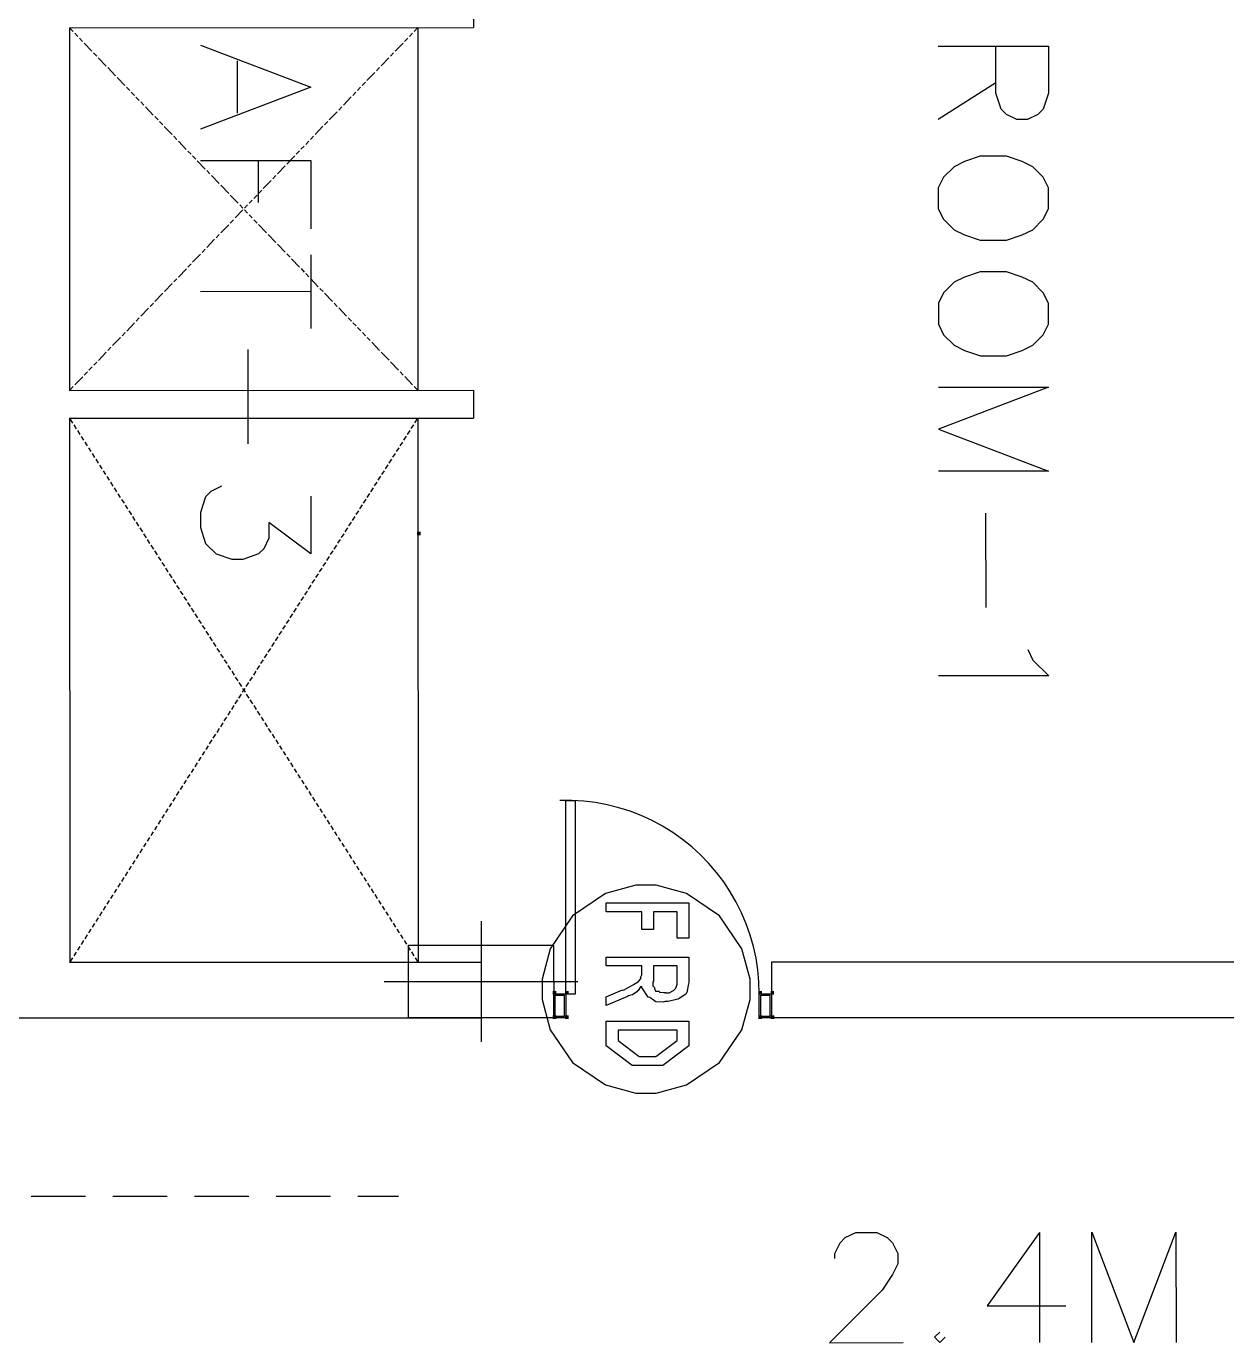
# Model space of a CAD drawing. Extents: x 0 to 23.4, y 0 to 16.5.
# Drawn here: x 6.619 to 7.921, y 13.351 to 14.779 of the extents above; entities that cross this region are included whole.
import ezdxf

# ---------------------------------------------------------------- set-up
doc = ezdxf.new("R2010")
doc.units = 0
doc.layers.get('0').update_dxf_attribs({"linetype": 'CONTINUOUS'})

msp = doc.modelspace()

# ---------------------------------------------------------------- linework, layer by layer
at = {"color": 0}
for points in [[(7.10374, 14.8081), (7.10374, 14.7778)], [(6.66542, 14.7776), (7.10374, 14.7778)], [(6.66542, 14.7776), (6.66949, 14.7735)], [(6.66542, 14.7776), (6.66564, 14.3842)], [(6.67122, 14.7717), (6.67458, 14.7681)], [(7.03424, 14.7683), (7.0376, 14.7718)], [(7.03933, 14.7736), (7.04335, 14.7778)], [(7.04335, 14.7778), (7.04357, 14.3843)], [(6.67632, 14.7664), (6.67974, 14.7628)], [(6.68143, 14.761), (6.68994, 14.7522)], [(6.80767, 14.7589), (6.92725, 14.7133), (6.80772, 14.6678)], [(7.01888, 14.7522), (7.0274, 14.7611)], [(7.02908, 14.7629), (7.0325, 14.7665)], [(7.60796, 14.7578), (7.72754, 14.7578), (7.7276, 14.7065), (7.7219, 14.6894), (7.71619, 14.6837), (7.70481, 14.6781), (7.69342, 14.6781), (7.68201, 14.6837), (7.67632, 14.6894), (7.67062, 14.7065), (7.67062, 14.7578)], [(6.69168, 14.7504), (6.6951, 14.7468)], [(6.69678, 14.745), (6.70529, 14.7361)], [(6.84754, 14.7418), (6.84754, 14.6849)], [(7.00353, 14.7364), (7.01204, 14.7451)], [(7.01378, 14.7469), (7.01719, 14.7506)], [(6.70703, 14.7344), (6.71556, 14.7256)], [(6.98822, 14.7203), (6.99675, 14.7292)], [(6.99843, 14.731), (7.00185, 14.7346)], [(6.71724, 14.7237), (6.72575, 14.7149)], [(6.72749, 14.7131), (6.7309, 14.7096)], [(6.97797, 14.7097), (6.98139, 14.7132)], [(6.98313, 14.715), (6.98649, 14.7185)], [(7.67062, 14.7179), (7.60801, 14.6781)], [(6.73258, 14.7078), (6.736, 14.7043)], [(6.73768, 14.7025), (6.7411, 14.6989)], [(6.74283, 14.6972), (6.74621, 14.6936)], [(6.96268, 14.6937), (6.97119, 14.7026)], [(6.97288, 14.7043), (6.97629, 14.7079)], [(6.74794, 14.6918), (6.75646, 14.6829)], [(6.94732, 14.6778), (6.95583, 14.6865)], [(6.95757, 14.6883), (6.96094, 14.6919)], [(6.75814, 14.6813), (6.76156, 14.6776)], [(6.76329, 14.6758), (6.76671, 14.6724)], [(6.76839, 14.6706), (6.77692, 14.6617)], [(6.93201, 14.6617), (6.94054, 14.6707)], [(6.94222, 14.6724), (6.94564, 14.676)], [(6.77865, 14.6599), (6.78201, 14.6564)], [(6.78375, 14.6546), (6.79226, 14.6457)], [(6.92176, 14.6511), (6.92518, 14.6546)], [(6.92686, 14.6564), (6.93028, 14.66)], [(6.79394, 14.6439), (6.79736, 14.6404)], [(6.91157, 14.6404), (6.91499, 14.644)], [(6.91667, 14.6458), (6.92008, 14.6493)], [(6.7991, 14.6386), (6.80246, 14.635)], [(6.80419, 14.6333), (6.81272, 14.6244)], [(6.80772, 14.6336), (6.92731, 14.6338), (6.92736, 14.5596)], [(6.87039, 14.6336), (6.87039, 14.5881)], [(6.89111, 14.6192), (6.89963, 14.6279)], [(6.90136, 14.6297), (6.90983, 14.6386)], [(6.8144, 14.6226), (6.81782, 14.619)], [(6.81956, 14.6174), (6.82807, 14.6085)], [(6.87582, 14.6032), (6.88433, 14.6121)], [(6.88601, 14.6139), (6.88943, 14.6174)], [(6.82975, 14.6067), (6.83826, 14.5978)], [(6.87067, 14.5978), (6.87408, 14.6014)], [(6.84, 14.596), (6.84853, 14.5872)], [(6.85021, 14.5854), (6.85363, 14.5818)], [(6.85536, 14.5818), (6.85878, 14.5854)], [(6.86046, 14.5872), (6.86388, 14.5907)], [(6.86556, 14.5925), (6.86897, 14.596)], [(6.84, 14.5658), (6.84343, 14.5694)], [(6.84511, 14.5713), (6.85363, 14.5801)], [(6.85536, 14.5801), (6.85878, 14.5765)], [(6.86046, 14.5747), (6.86388, 14.5713)], [(6.86556, 14.5694), (6.86897, 14.5658)], [(6.82471, 14.5499), (6.82807, 14.5535)], [(6.82981, 14.5553), (6.83832, 14.564)], [(6.87071, 14.5642), (6.87924, 14.5553)], [(6.88092, 14.5535), (6.88943, 14.5446)], [(6.81446, 14.5392), (6.82297, 14.5481)], [(6.89117, 14.5428), (6.89968, 14.534)], [(6.79915, 14.5233), (6.80767, 14.5321)], [(6.80935, 14.5339), (6.81278, 14.5375)], [(6.90136, 14.5322), (6.90479, 14.5286)], [(6.90653, 14.5268), (6.91504, 14.5179)], [(6.92736, 14.5313), (6.9274, 14.4514)], [(6.78381, 14.5072), (6.79232, 14.5161)], [(6.794, 14.5179), (6.79742, 14.5215)], [(6.91672, 14.5163), (6.92014, 14.5126)], [(6.92182, 14.511), (6.92524, 14.5074)], [(6.76844, 14.4914), (6.77696, 14.5001)], [(6.77869, 14.5019), (6.78212, 14.5054)], [(6.92697, 14.5056), (6.93549, 14.4967)], [(6.75825, 14.4807), (6.76676, 14.4896)], [(6.92736, 14.4914), (6.80778, 14.4913)], [(6.93718, 14.4949), (6.9406, 14.4914)], [(6.94233, 14.4896), (6.95085, 14.4807)], [(6.74289, 14.4647), (6.75142, 14.4735)], [(6.75315, 14.4753), (6.75657, 14.4789)], [(6.95253, 14.4789), (6.95594, 14.4754)], [(6.95763, 14.4736), (6.96619, 14.4647)], [(6.7276, 14.4486), (6.73611, 14.4576)], [(6.73779, 14.4593), (6.74121, 14.4629)], [(6.96789, 14.4631), (6.97131, 14.4594)], [(6.97299, 14.4576), (6.9764, 14.4542)], [(6.71224, 14.4328), (6.72076, 14.4415)], [(6.7225, 14.4433), (6.72586, 14.4469)], [(6.97808, 14.4524), (6.9815, 14.4488)], [(6.98324, 14.4471), (6.98665, 14.4435)], [(6.98833, 14.4417), (6.99175, 14.4382)], [(6.69694, 14.4167), (6.70546, 14.4256)], [(6.70714, 14.4274), (6.71056, 14.431)], [(6.85906, 14.4286), (6.8591, 14.3261)], [(6.99343, 14.4364), (7.00196, 14.4275)], [(7.00369, 14.4257), (7.01221, 14.4169)], [(6.69179, 14.4114), (6.69521, 14.415)], [(7.01389, 14.4151), (7.02246, 14.4063)], [(6.67139, 14.3901), (6.6799, 14.399)], [(6.68158, 14.4008), (6.685, 14.4043)], [(6.68668, 14.4061), (6.69011, 14.4096)], [(7.02414, 14.4044), (7.02756, 14.4008)], [(7.02924, 14.3992), (7.03776, 14.3903)], [(6.66564, 14.3842), (6.66965, 14.3883)], [(6.66564, 14.3842), (7.10389, 14.3843)], [(7.0395, 14.3885), (7.04357, 14.3843)], [(7.10389, 14.3843), (7.10389, 14.3542)], [(7.60812, 14.3876), (7.72771, 14.3876), (7.60818, 14.3421), (7.72775, 14.2965), (7.60818, 14.2965)], [(6.66564, 14.3539), (7.10389, 14.3542)], [(6.66564, 14.3539), (6.66889, 14.3487)], [(6.66564, 14.3539), (6.66585, 13.7634)], [(7.04025, 14.349), (7.04357, 14.354)], [(7.04357, 14.354), (7.04383, 13.7636)], [(6.67025, 14.3467), (6.6729, 14.3426)], [(6.67421, 14.3406), (6.67686, 14.3364)], [(7.03233, 14.3365), (7.035, 14.3407)], [(7.03629, 14.3428), (7.03896, 14.3469)], [(6.67822, 14.3343), (6.68083, 14.3301)], [(6.68218, 14.3281), (6.68485, 14.3239)], [(7.02436, 14.3242), (7.02701, 14.3282)], [(7.02838, 14.3303), (7.03097, 14.3344)], [(6.68614, 14.3219), (6.68881, 14.3178)], [(6.69015, 14.3157), (6.69282, 14.3115)], [(7.01644, 14.3117), (7.0191, 14.3158)], [(7.0204, 14.3179), (7.02306, 14.3219)], [(6.69412, 14.3094), (6.69678, 14.3053)], [(6.69808, 14.3032), (6.70074, 14.2992)], [(6.7021, 14.2969), (6.70475, 14.2929)], [(7.0045, 14.2929), (7.00717, 14.2971)], [(7.00846, 14.2992), (7.01112, 14.3033)], [(7.01243, 14.3054), (7.01508, 14.3096)], [(6.70606, 14.2908), (6.70871, 14.2867)], [(6.71007, 14.2846), (6.71272, 14.2804)], [(6.99653, 14.2806), (6.99918, 14.2847)], [(7.00054, 14.2868), (7.00315, 14.291)], [(6.71403, 14.2783), (6.71669, 14.2742)], [(6.71799, 14.2721), (6.72065, 14.2681)], [(6.92746, 14.2693), (6.92746, 14.2067), (6.88194, 14.2407), (6.88194, 14.2237), (6.87625, 14.2124), (6.87056, 14.2067), (6.85346, 14.2008), (6.84207, 14.2008), (6.82497, 14.2065), (6.81358, 14.2179), (6.80789, 14.235), (6.80789, 14.2521), (6.81358, 14.2692), (6.81928, 14.2749), (6.83068, 14.2806)], [(6.98861, 14.2681), (6.99126, 14.2722)], [(6.99257, 14.2743), (6.99522, 14.2785)], [(6.722, 14.266), (6.72467, 14.2618)], [(6.72597, 14.2597), (6.72863, 14.2556)], [(6.72999, 14.2535), (6.73264, 14.2493)], [(6.97667, 14.2494), (6.97933, 14.2536)], [(6.98063, 14.2557), (6.98329, 14.2599)], [(6.9846, 14.2619), (6.98725, 14.2661)], [(6.73394, 14.2472), (6.7366, 14.2431)], [(6.7379, 14.2411), (6.74056, 14.2369)], [(6.96869, 14.2371), (6.97136, 14.2411)], [(6.97265, 14.2432), (6.97532, 14.2474)], [(7.65944, 14.251), (7.6595, 14.1485)], [(6.74192, 14.2349), (6.74457, 14.2307)], [(6.74588, 14.2286), (6.74854, 14.2244)], [(6.96078, 14.2246), (6.96338, 14.2287)], [(6.96474, 14.2308), (6.96739, 14.235)], [(6.74989, 14.2225), (6.7525, 14.2182)], [(6.75385, 14.2163), (6.75651, 14.2121)], [(6.95281, 14.2121), (6.95546, 14.2163)], [(6.95676, 14.2183), (6.95942, 14.2225)], [(6.75782, 14.21), (6.76047, 14.2058)], [(6.76183, 14.2037), (6.76449, 14.1997)], [(6.76579, 14.1975), (6.76844, 14.1935)], [(6.94086, 14.1935), (6.94353, 14.1976)], [(6.94482, 14.1997), (6.94749, 14.2039)], [(6.94883, 14.206), (6.9515, 14.2101)], [(6.76981, 14.1914), (6.7724, 14.1872)], [(6.77376, 14.1851), (6.77642, 14.181)], [(6.93294, 14.1811), (6.93554, 14.1853)], [(6.9369, 14.1872), (6.93956, 14.1914)], [(6.77772, 14.1789), (6.78039, 14.1747)], [(6.78174, 14.1726), (6.7844, 14.1686)], [(6.92497, 14.1686), (6.92763, 14.1728)], [(6.92893, 14.1749), (6.93158, 14.179)], [(6.78569, 14.1665), (6.78836, 14.1624)], [(6.78965, 14.1603), (6.79232, 14.1561)], [(6.79368, 14.154), (6.79633, 14.1499)], [(6.91303, 14.15), (6.91569, 14.154)], [(6.91699, 14.1563), (6.91965, 14.1603)], [(6.92101, 14.1624), (6.92367, 14.1665)], [(6.79764, 14.1478), (6.80029, 14.1436)], [(6.80165, 14.1417), (6.80431, 14.1375)], [(6.90511, 14.1375), (6.90771, 14.1417)], [(6.90907, 14.1437), (6.91174, 14.1479)], [(6.80561, 14.1354), (6.80826, 14.1313)], [(6.80957, 14.1292), (6.81222, 14.125)], [(6.89714, 14.125), (6.89979, 14.1292)], [(6.9011, 14.1313), (6.90375, 14.1354)], [(6.81358, 14.1231), (6.81625, 14.1187)], [(6.81754, 14.1168), (6.82021, 14.1126)], [(6.88917, 14.1126), (6.89182, 14.1168)], [(6.89318, 14.1189), (6.89583, 14.1231)], [(6.82156, 14.1106), (6.82422, 14.1064)], [(6.82553, 14.1043), (6.82818, 14.1001)], [(6.82949, 14.0981), (6.83214, 14.094)], [(6.87722, 14.094), (6.87989, 14.0982)], [(6.88124, 14.1001), (6.8839, 14.1043)], [(6.88519, 14.1064), (6.88786, 14.1106)], [(7.70508, 14.1029), (7.71078, 14.0915), (7.72786, 14.0744), (7.60829, 14.0744)], [(6.8335, 14.0919), (6.83615, 14.0878)], [(6.83746, 14.0857), (6.84011, 14.0815)], [(6.86931, 14.0815), (6.87196, 14.0857)], [(6.87326, 14.0878), (6.87592, 14.0919)], [(6.84147, 14.0794), (6.84407, 14.0753)], [(6.84543, 14.0732), (6.84808, 14.0692)], [(6.86133, 14.0692), (6.86399, 14.0732)], [(6.86535, 14.0753), (6.86794, 14.0794)], [(6.84939, 14.0671), (6.85206, 14.0629)], [(6.84939, 14.0504), (6.85206, 14.0546)], [(6.8534, 14.0608), (6.85607, 14.0567)], [(6.8534, 14.0567), (6.85607, 14.0608)], [(6.85736, 14.0629), (6.86003, 14.0671)], [(6.85736, 14.0546), (6.86003, 14.0504)], [(6.84147, 14.0381), (6.84413, 14.0422)], [(6.84543, 14.0442), (6.84808, 14.0483)], [(6.86133, 14.0483), (6.86399, 14.0442)], [(6.86535, 14.0422), (6.868, 14.0381)], [(6.8335, 14.0256), (6.83615, 14.0297)], [(6.83751, 14.0318), (6.84011, 14.036)], [(6.86931, 14.036), (6.87196, 14.0318)], [(6.87332, 14.0297), (6.87597, 14.0256)], [(6.82156, 14.0069), (6.82422, 14.0111)], [(6.82557, 14.0132), (6.82824, 14.0174)], [(6.82954, 14.0193), (6.83219, 14.0235)], [(6.87728, 14.0236), (6.87993, 14.0193)], [(6.88124, 14.0174), (6.8839, 14.0132)], [(6.88525, 14.0111), (6.88792, 14.0069)], [(6.81364, 13.9944), (6.81629, 13.9986)], [(6.8176, 14.0007), (6.82026, 14.0049)], [(6.88921, 14.0049), (6.89188, 14.0007)], [(6.89324, 13.9986), (6.89589, 13.9946)], [(6.80567, 13.9821), (6.80832, 13.9861)], [(6.80968, 13.9883), (6.81228, 13.9924)], [(6.89719, 13.9925), (6.89985, 13.9883)], [(6.90115, 13.9863), (6.90381, 13.9821)], [(6.79775, 13.9696), (6.8004, 13.9737)], [(6.80171, 13.9758), (6.80436, 13.98)], [(6.90517, 13.98), (6.90782, 13.9758)], [(6.90913, 13.9737), (6.91178, 13.9697)], [(6.78581, 13.951), (6.78847, 13.9551)], [(6.78976, 13.9572), (6.79243, 13.9613)], [(6.79372, 13.9633), (6.79639, 13.9675)], [(6.91314, 13.9675), (6.91575, 13.9635)], [(6.9171, 13.9614), (6.91976, 13.9572)], [(6.92106, 13.9551), (6.92372, 13.951)], [(6.77783, 13.9385), (6.78049, 13.9426)], [(6.78179, 13.9447), (6.78444, 13.9489)], [(6.92507, 13.9489), (6.92774, 13.9447)], [(6.92904, 13.9428), (6.93169, 13.9386)], [(7.4139, 13.7296), (7.41347, 13.7425), (7.41228, 13.7554), (7.41032, 13.7682), (7.40756, 13.7808), (7.40397, 13.7932), (7.39968, 13.8054), (7.39464, 13.8173), (7.38889, 13.8289), (7.38243, 13.8401), (7.37528, 13.8509), (7.36751, 13.8612), (7.3591, 13.871), (7.3501, 13.8803), (7.34056, 13.8889), (7.33046, 13.8971), (7.31993, 13.9046), (7.30892, 13.9114), (7.29758, 13.9174), (7.28581, 13.9229), (7.27376, 13.9275), (7.26144, 13.9314), (7.24892, 13.9346), (7.23622, 13.9369), (7.22342, 13.9386), (7.2105, 13.9394), (7.1976, 13.9394)], [(7.20394, 13.7295), (7.20383, 13.9394)], [(7.20383, 13.9394), (7.21436, 13.9394)], [(7.21442, 13.7295), (7.21436, 13.9394)], [(6.76992, 13.9261), (6.77251, 13.9303)], [(6.77387, 13.9324), (6.77653, 13.9364)], [(6.93306, 13.9365), (6.93565, 13.9324)], [(6.93701, 13.9303), (6.93967, 13.9261)], [(6.75797, 13.9075), (6.76064, 13.9115)], [(6.76193, 13.9136), (6.7646, 13.9178)], [(6.7659, 13.9199), (6.76856, 13.924)], [(6.94097, 13.9242), (6.94363, 13.9199)], [(6.94499, 13.9179), (6.94764, 13.9137)], [(6.94894, 13.9117), (6.95161, 13.9075)], [(6.75, 13.895), (6.75265, 13.8992)], [(6.75396, 13.9013), (6.75662, 13.9053)], [(6.9529, 13.9054), (6.95557, 13.9013)], [(6.95692, 13.8992), (6.95958, 13.8951)], [(6.74208, 13.8825), (6.74468, 13.8867)], [(6.74604, 13.8888), (6.74869, 13.8929)], [(6.96089, 13.8931), (6.96354, 13.8888)], [(6.9649, 13.8868), (6.96756, 13.8827)], [(6.73014, 13.8639), (6.73281, 13.8681)], [(6.7341, 13.8701), (6.73676, 13.8742)], [(6.73807, 13.8763), (6.74072, 13.8805)], [(6.96886, 13.8806), (6.97151, 13.8764)], [(6.97282, 13.8743), (6.97547, 13.8702)], [(6.97683, 13.8681), (6.97949, 13.864)], [(6.72217, 13.8515), (6.72483, 13.8556)], [(6.72613, 13.8576), (6.72879, 13.8618)], [(6.98079, 13.8619), (6.98346, 13.8578)], [(6.98481, 13.8557), (6.98747, 13.8516)], [(6.71425, 13.839), (6.71685, 13.8432)], [(6.71821, 13.8452), (6.72086, 13.8494)], [(6.98876, 13.8495), (6.99143, 13.8453)], [(6.99274, 13.8433), (6.99539, 13.8391)], [(6.70628, 13.8266), (6.70893, 13.8307)], [(6.71024, 13.8328), (6.71289, 13.8369)], [(6.99675, 13.8371), (6.9994, 13.8329)], [(7.00071, 13.8308), (7.00336, 13.8267)], [(6.69433, 13.8079), (6.697, 13.8121)], [(6.69829, 13.8141), (6.70096, 13.8183)], [(6.70231, 13.8204), (6.70497, 13.8245)], [(7.00472, 13.8247), (7.00732, 13.8205)], [(7.00868, 13.8184), (7.01133, 13.8143)], [(7.01264, 13.8122), (7.01531, 13.8081)], [(6.68636, 13.7955), (6.68901, 13.7996)], [(6.69038, 13.8017), (6.69303, 13.8058)], [(7.01665, 13.806), (7.01932, 13.8018)], [(7.02061, 13.7997), (7.02328, 13.7956)], [(7.11203, 13.8084), (7.11208, 13.6773)], [(6.67844, 13.783), (6.6811, 13.7872)], [(6.6824, 13.7893), (6.68506, 13.7934)], [(7.02458, 13.7936), (7.02724, 13.7894)], [(7.0286, 13.7873), (7.03125, 13.7832)], [(6.66585, 13.7634), (6.66917, 13.7685)], [(6.67046, 13.7706), (6.67312, 13.7747)], [(6.67449, 13.7768), (6.67708, 13.781)], [(7.03256, 13.7811), (7.03521, 13.777)], [(7.03657, 13.7749), (7.03922, 13.7708)], [(7.04053, 13.7687), (7.04383, 13.7636)], [(7.11203, 13.7636), (6.66585, 13.7634)], [(8.00439, 13.764), (7.42697, 13.7637)], [(7.42697, 13.7637), (7.42703, 13.7033)], [(7.00706, 13.7428), (7.21701, 13.7429)], [(7.19081, 13.7033), (7.19081, 13.7295)], [(7.19081, 13.7033), (7.19081, 13.7295)], [(7.19081, 13.7295), (7.20394, 13.7295)], [(7.19081, 13.7295), (7.20394, 13.7295)], [(7.19243, 13.7049), (7.19243, 13.7279)], [(7.19243, 13.7279), (7.20226, 13.7279)], [(7.20226, 13.7279), (7.20231, 13.7049)], [(7.20394, 13.7295), (7.21442, 13.7295)], [(7.20394, 13.7295), (7.20394, 13.7033)], [(7.20394, 13.7295), (7.20394, 13.7033)], [(7.4139, 13.7033), (7.4139, 13.7296)], [(7.4139, 13.7033), (7.4139, 13.7296)], [(7.4139, 13.7296), (7.42703, 13.7296)], [(7.4139, 13.7296), (7.42703, 13.7296)], [(7.41553, 13.705), (7.41553, 13.728)], [(7.41553, 13.728), (7.42535, 13.728)], [(7.42535, 13.728), (7.4254, 13.705)], [(7.42703, 13.7296), (7.42703, 13.7033)], [(7.42703, 13.7296), (7.42703, 13.7033)], [(7.11208, 13.7032), (6.11475, 13.703)], [(7.20394, 13.7033), (7.19081, 13.7033)], [(7.20394, 13.7033), (7.19081, 13.7033)], [(7.20231, 13.7049), (7.19243, 13.7049)], [(7.42703, 13.7033), (7.4139, 13.7033)], [(7.42703, 13.7033), (7.4139, 13.7033)], [(7.4254, 13.705), (7.41553, 13.705)], [(8.00439, 13.7036), (7.42703, 13.7033)], [(6.68306, 13.5095), (6.62403, 13.5095)], [(6.77165, 13.5095), (6.71257, 13.5095)], [(6.86025, 13.5095), (6.80117, 13.5095)], [(6.94879, 13.5095), (6.88976, 13.5095)], [(7.02246, 13.5095), (6.97831, 13.5095)], [(7.49576, 13.4422), (7.49576, 13.4479), (7.50146, 13.4592), (7.50717, 13.465), (7.5185, 13.4707), (7.54129, 13.4707), (7.55268, 13.465), (7.55838, 13.4592), (7.56407, 13.4479), (7.56407, 13.4365), (7.55843, 13.4251), (7.54704, 13.408), (7.49013, 13.351), (7.56982, 13.3511)], [(7.71783, 13.4707), (7.66092, 13.391), (7.74631, 13.391)], [(7.71783, 13.4707), (7.71789, 13.3511)], [(7.77479, 13.3512), (7.77479, 13.4708), (7.82036, 13.3512), (7.86589, 13.4708), (7.86594, 13.3512)], [(7.60969, 13.3625), (7.604, 13.3568), (7.60969, 13.3511), (7.6154, 13.3568)]]:
    msp.add_lwpolyline(points, dxfattribs=at)
for points in [[(7.72765, 14.604), (7.72194, 14.6154), (7.71056, 14.6268), (7.69917, 14.6325), (7.68207, 14.6382), (7.6536, 14.6382), (7.6365, 14.6325), (7.62511, 14.6268), (7.61372, 14.6154), (7.60807, 14.604), (7.60807, 14.5812), (7.61376, 14.5699), (7.62517, 14.5585), (7.63656, 14.5528), (7.65365, 14.5471), (7.68207, 14.5471), (7.69917, 14.5528), (7.71056, 14.5585), (7.72194, 14.5699), (7.72765, 14.5812), (7.72765, 14.604)], [(7.72771, 14.4787), (7.722, 14.4901), (7.71061, 14.5015), (7.69922, 14.5072), (7.68212, 14.5129), (7.65365, 14.5129), (7.63656, 14.5072), (7.62517, 14.5015), (7.61376, 14.4901), (7.60812, 14.4787), (7.60812, 14.456), (7.61382, 14.4446), (7.62522, 14.4332), (7.63661, 14.4275), (7.65369, 14.4218), (7.68212, 14.4218), (7.69922, 14.4275), (7.71061, 14.4332), (7.722, 14.4446), (7.72771, 14.456), (7.72771, 14.4787)], [(7.40381, 13.7345), (7.40381, 13.7455), (7.39492, 13.7784), (7.37076, 13.8142), (7.3349, 13.8384), (7.30197, 13.8473), (7.29101, 13.8473), (7.28, 13.8473), (7.24707, 13.8384), (7.21126, 13.8142), (7.18707, 13.7784), (7.17822, 13.7455), (7.17822, 13.7345), (7.17822, 13.7235), (7.18707, 13.6906), (7.21126, 13.6548), (7.24707, 13.6306), (7.28, 13.6217), (7.29101, 13.6217), (7.30197, 13.6217), (7.3349, 13.6306), (7.37076, 13.6548), (7.39492, 13.6906), (7.40381, 13.7235), (7.40381, 13.7345)], [(7.24789, 13.8282), (7.33751, 13.8282), (7.33751, 13.7898), (7.32471, 13.7898), (7.32471, 13.8184), (7.2991, 13.8184), (7.2991, 13.7993), (7.28629, 13.7993), (7.28629, 13.8184), (7.24789, 13.8184), (7.24789, 13.8282)], [(7.03336, 13.7034), (7.03331, 13.7822), (7.19075, 13.7822), (7.19081, 13.7035), (7.03336, 13.7034)], [(7.03336, 13.7034), (7.03331, 13.7822), (7.19075, 13.7822), (7.19081, 13.7035), (7.03336, 13.7034)], [(7.19075, 13.7822), (7.19081, 13.7035), (7.03336, 13.7034), (7.03331, 13.7822), (7.19075, 13.7822)], [(7.24789, 13.7694), (7.33751, 13.7694), (7.33751, 13.7419), (7.33697, 13.7402), (7.33533, 13.731), (7.3349, 13.7304), (7.33419, 13.7291), (7.3271, 13.7243), (7.32601, 13.7238), (7.32422, 13.7234), (7.31494, 13.7213), (7.3119, 13.7213), (7.30968, 13.7204), (7.3016, 13.7209), (7.29611, 13.7247), (7.29497, 13.7254), (7.29335, 13.7259), (7.28657, 13.7362), (7.28629, 13.7375), (7.28504, 13.737), (7.2825, 13.7332), (7.28217, 13.733), (7.28088, 13.7317), (7.27621, 13.7285), (7.27197, 13.7272), (7.27089, 13.7267), (7.24789, 13.7167), (7.24789, 13.7262), (7.26546, 13.7338), (7.26639, 13.7335), (7.27632, 13.7389), (7.27696, 13.7393), (7.2775, 13.7395), (7.28271, 13.7429), (7.28304, 13.7432), (7.28304, 13.7432), (7.28575, 13.7464), (7.28586, 13.7466), (7.28575, 13.7466), (7.28489, 13.7472), (7.28629, 13.7501), (7.28629, 13.751), (7.28629, 13.7597), (7.24789, 13.7597), (7.24789, 13.7694)], [(7.2991, 13.7597), (7.2991, 13.7434), (7.29844, 13.7423), (7.29824, 13.7382), (7.30035, 13.7362), (7.30061, 13.7358), (7.30029, 13.7351), (7.30111, 13.7322), (7.30464, 13.7325), (7.30518, 13.7323), (7.3055, 13.7314), (7.31044, 13.731), (7.31213, 13.731), (7.31222, 13.7307), (7.31608, 13.7307), (7.32064, 13.7332), (7.32124, 13.7336), (7.32124, 13.7336), (7.32329, 13.7356), (7.32471, 13.7401), (7.32471, 13.7416), (7.32471, 13.7597), (7.2991, 13.7597)], [(7.24789, 13.7), (7.33751, 13.7), (7.33751, 13.68), (7.33751, 13.6731), (7.30931, 13.6518), (7.29303, 13.6518), (7.2761, 13.6518), (7.24789, 13.6731), (7.24789, 13.6789), (7.24789, 13.7)], [(7.26069, 13.6902), (7.26069, 13.6794), (7.26069, 13.6787), (7.28369, 13.6616), (7.29324, 13.6616), (7.30171, 13.6616), (7.32471, 13.6787), (7.32471, 13.6796), (7.32471, 13.6902), (7.26069, 13.6902)]]:
    msp.add_lwpolyline(points, close=True, dxfattribs=at)
at = {"color": 0, "const_width": 0.002}
for points in [[(7.04362, 14.2281), (7.04563, 14.2281), (7.04563, 14.23), (7.04362, 14.23), (7.04362, 14.2281)], [(7.19081, 13.7295), (7.19282, 13.7295), (7.19282, 13.7315), (7.19081, 13.7315), (7.19081, 13.7295)], [(7.19081, 13.7295), (7.19282, 13.7295), (7.19282, 13.7315), (7.19081, 13.7315), (7.19081, 13.7295)], [(7.20394, 13.7295), (7.20594, 13.7295), (7.20594, 13.7315), (7.20394, 13.7315), (7.20394, 13.7295)], [(7.20394, 13.7295), (7.20594, 13.7295), (7.20594, 13.7315), (7.20394, 13.7315), (7.20394, 13.7295)], [(7.4139, 13.7296), (7.4159, 13.7296), (7.4159, 13.7316), (7.4139, 13.7316), (7.4139, 13.7296)], [(7.4139, 13.7296), (7.4159, 13.7296), (7.4159, 13.7316), (7.4139, 13.7316), (7.4139, 13.7296)], [(7.42703, 13.7296), (7.42899, 13.7296), (7.42899, 13.7316), (7.42703, 13.7316), (7.42703, 13.7296)], [(7.42703, 13.7296), (7.42899, 13.7296), (7.42899, 13.7316), (7.42703, 13.7316), (7.42703, 13.7296)], [(7.19081, 13.7033), (7.19282, 13.7033), (7.19282, 13.7052), (7.19081, 13.7052), (7.19081, 13.7033)], [(7.19081, 13.7033), (7.19282, 13.7033), (7.19282, 13.7052), (7.19081, 13.7052), (7.19081, 13.7033)], [(7.20394, 13.7033), (7.20594, 13.7033), (7.20594, 13.7053), (7.20394, 13.7053), (7.20394, 13.7033)], [(7.20394, 13.7033), (7.20594, 13.7033), (7.20594, 13.7053), (7.20394, 13.7053), (7.20394, 13.7033)], [(7.4139, 13.7033), (7.4159, 13.7033), (7.4159, 13.7053), (7.4139, 13.7053), (7.4139, 13.7033)], [(7.4139, 13.7033), (7.4159, 13.7033), (7.4159, 13.7053), (7.4139, 13.7053), (7.4139, 13.7033)], [(7.42703, 13.7033), (7.42904, 13.7033), (7.42904, 13.7053), (7.42703, 13.7053), (7.42703, 13.7033)], [(7.42703, 13.7033), (7.42904, 13.7033), (7.42904, 13.7053), (7.42703, 13.7053), (7.42703, 13.7033)]]:
    msp.add_lwpolyline(points, close=True, dxfattribs=at)

doc.saveas('drawing.dxf')
